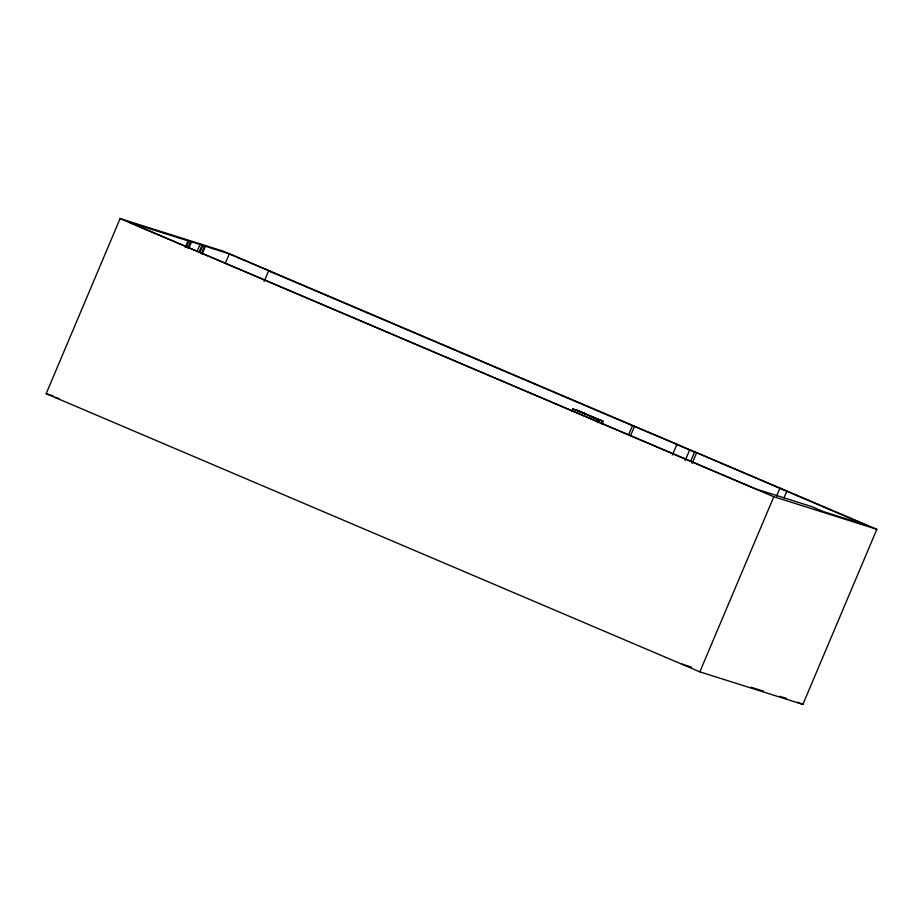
<?xml version="1.0" encoding="UTF-8"?>
<svg xmlns="http://www.w3.org/2000/svg" width="923" height="923" viewBox="0 0 923 923"><rect width="100%" height="100%" fill="white"/><g stroke="black" fill="none" stroke-linecap="round" stroke-linejoin="round"><path stroke-width="1.38" d="M46.15 393.694L120.117 218.578L223.158 251.148L876.85 529.306L802.883 704.422L699.842 671.852L46.15 393.694L53.015 395.863M185.281 247.479L188.073 240.868M186.688 246.453L188.938 241.145M187.865 248.275L190.646 241.688M188.719 248.575L191.511 241.953L189.538 241.122L229.285 253.894L270.704 271.512L268.639 270.866L264.174 281.434M197.222 251.044L200.014 244.422M199.195 251.887L201.987 245.264M200.06 252.129L202.841 245.541M201.756 252.717L204.56 246.083M202.068 254.275L205.425 246.349M225.385 263.136L229.285 253.894M571.775 411.554L572.895 408.901L586.532 414.289L576.679 410.1L577.533 410.366L603.169 421.28L602.05 423.934M597.412 422.469L598.531 419.815L599.385 420.08L598.266 422.734M601.185 423.657L602.315 421.003L603.169 421.28M628.551 434.918L632.463 425.676L678.89 445.209L676.824 444.551L672.359 455.12M630.617 435.575L634.516 426.334M685.178 460.577L689.643 450.009M690.658 461.396L694.581 452.108L696.634 452.755L866.074 525.083L823.651 511.677L811.825 506.646L755.845 488.959L128.839 222.155L191.511 241.953M692.158 463.369L696.634 452.755M699.842 671.852L773.82 496.736L876.85 529.306M776.555 496.159L779.923 488.198M784.019 497.762L786.823 491.14M54.872 397.271L58.91 398.54M681.878 664.075L691.431 667.087M751.045 687.231L763.367 691.119M779.785 696.311L786.627 698.469M268.639 270.866L632.463 425.676M676.824 444.551L694.581 452.108M602.315 421.003L589.832 416.019L599.385 420.08M572.895 408.901L598.531 419.815M120.117 218.578L773.82 496.736M797.576 702.161L802.883 704.422"/></g></svg>
